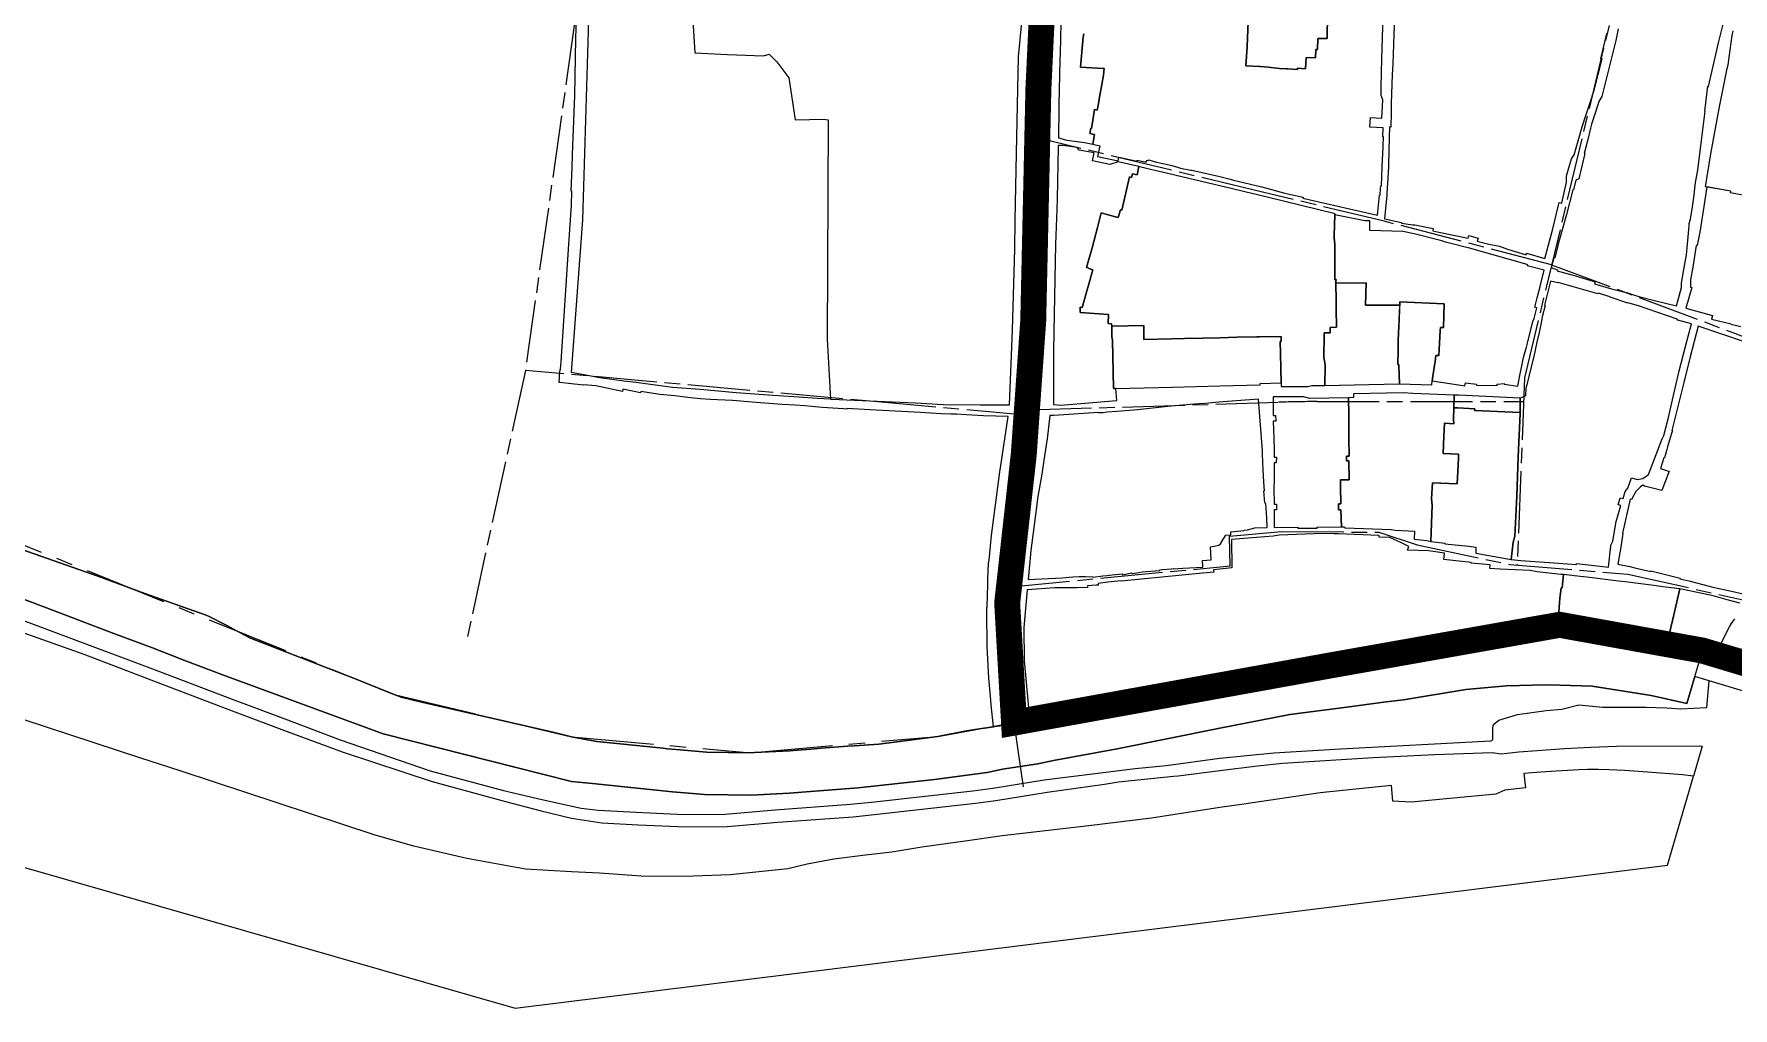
# Model space of a CAD drawing. Header units: millimetres. Extents: x 125232 to 134072, y 142885 to 152835.
# Drawn here: x 128293 to 128948, y 143456 to 143831 of the extents above; entities that cross this region are included whole.
import ezdxf

# ---------------------------------------------------------------- set-up
doc = ezdxf.new("R2010")
doc.units = ezdxf.units.MM
doc.linetypes.add('ACAD_ISO08W100', pattern=[36, 24, -3, 6, -3])
doc.linetypes.add('CENTER', pattern=[50.8, 31.75, -6.35, 6.35, -6.35])
for name, color, linetype in [('commerce', 10, 'Continuous'), ('commerce and residence', 32, 'Continuous'), ('green & plaza', 80, 'Continuous'), ('industry', 35, 'Continuous'), ('reserve', 253, 'Continuous'), ('residence', 2, 'Continuous'), ('residence-bad', 41, 'Continuous'), ('water', 4, 'Continuous'), ('welfare', 11, 'Continuous'), ('老城北中心线', 7, 'ACAD_ISO08W100')]:
    doc.layers.add(name, color=color, linetype=linetype)
doc.layers.add('historical site', color=232, linetype='Continuous', lineweight=0)
doc.layers.add('super block', color=6, linetype='CENTER', lineweight=0)

msp = doc.modelspace()

# ---------------------------------------------------------------- linework, layer by layer
at = {"layer": 'commerce'}
msp.add_lwpolyline([(128954.39, 143768.31), (128946.98, 143769.81), (128947.08, 143770.46), (128937.4, 143772.11), (128939.38, 143784.85), (128942.72, 143802.99), (128945.76, 143817.68), (128946.05, 143819.07), (128947.57, 143830.42), (128947.98, 143832.18)], dxfattribs=at)
msp.add_lwpolyline([(128831.74, 143695.75), (128831.96, 143697.3), (128832.74, 143702.62), (128833.04, 143704.63), (128833.3, 143707.11), (128834.49, 143707.04), (128834.63, 143709.35), (128835.06, 143716.7), (128835.12, 143717.91), (128836.33, 143717.9), (128836.61, 143727.04), (128819.48, 143727.82), (128819.02, 143717.97), (128818.92, 143715.92), (128818.86, 143712.49), (128818.77, 143706.97), (128818.75, 143705.97), (128818.71, 143703.56), (128819.08, 143703.56), (128819.09, 143703.05), (128819.27, 143696.14)], close=True, dxfattribs=at)
at = {"layer": 'commerce and residence'}
msp.add_lwpolyline([(128865.89, 143690.62), (128842.09, 143691.79), (128840.44, 143691.73), (128840.31, 143686.87), (128841.84, 143686.87), (128848.35, 143686.58), (128848.25, 143685.84), (128865.82, 143685.16)], close=True, dxfattribs=at)
at = {"layer": 'green & plaza'}
for points in [[(128544.89, 143867.51), (128547.52, 143823.74), (128560.17, 143823.08), (128574, 143822.6), (128576.26, 143823.18), (128579.17, 143820.26), (128583.81, 143814.09), (128586.28, 143797.98), (128597.29, 143798.16), (128598.98, 143797.93), (128598.66, 143713.35), (128599.93, 143690.29), (128603.23, 143690.13), (128632.66, 143688.81), (128643.39, 143688.13), (128657.67, 143688.07), (128668.95, 143688.07), (128670.07, 143716.79), (128670.97, 143748.25), (128671.16, 143759.28), (128671.62, 143785.02), (128672.37, 143822.21), (128673.93, 143838.14)], [(128688.71, 143835.28), (128688.41, 143823.54), (128688.4, 143821.04), (128688, 143803.68), (128687.99, 143802.85), (128687.81, 143790.94), (128691.05, 143790.09), (128697.79, 143789.19), (128701.03, 143788.49), (128701.75, 143792.26), (128699.95, 143792.6), (128700.32, 143794.69), (128700.57, 143794.65), (128700.68, 143795.32), (128701.77, 143801.87), (128702.76, 143801.71), (128703.07, 143803.47), (128703.64, 143806.64), (128704.52, 143811.56), (128705.17, 143815.15), (128705.42, 143817.73), (128705.03, 143817.77), (128696.3, 143818.29), (128697.31, 143829.9), (128697.43, 143830.5), (128697.55, 143831.1)], [(128950.57, 143611.66), (128945.74, 143612.93), (128940.3, 143614.37), (128936.02, 143615.29), (128931.13, 143616.35), (128927.43, 143617.14), (128925.19, 143607.14), (128923.49, 143600.05), (128915.15, 143601.65), (128910.23, 143602.59), (128893.15, 143605.85), (128885.67, 143607.21), (128882.15, 143607.84), (128881.83, 143606.59), (128881.33, 143604.65), (128880.85, 143601.87), (128881.25, 143601.95), (128888.47, 143600.79), (128909.71, 143597.39), (128910.64, 143597.15), (128914.6, 143596.54), (128915.18, 143596.47), (128915.64, 143596.41), (128923.34, 143595.19), (128936.16, 143593.33), (128935.6, 143591.02), (128941.16, 143589.32), (128942.24, 143593.2), (128943.41, 143596.15), (128946.72, 143602.74), (128947.36, 143603.75), (128948.71, 143605.6)], [(128273.7, 143610.45), (128339.43, 143585.85), (128368.14, 143574.98), (128389.4, 143567), (128410.84, 143558.97), (128445.46, 143547.02), (128473.82, 143539.33), (128488.59, 143535.96), (128503.8, 143532.52), (128510.23, 143531.74), (128524.94, 143531), (128543.31, 143530.18), (128559.23, 143530.32), (128578.51, 143531.95), (128607.59, 143534.06), (128615.7, 143534.91), (128654.74, 143539.28), (128662.51, 143540.31), (128682.3, 143543.51), (128706.11, 143546.46), (128717.36, 143547.87), (128729.39, 143549), (128750, 143551.86), (128770.9, 143553.93), (128796.55, 143555.45), (128854.6, 143558.55), (128855.31, 143559.03), (128855.27, 143563.53), (128855.63, 143564.81), (128857.61, 143566.55), (128864.88, 143568.63), (128875.9, 143570.24), (128881.91, 143570.69), (128888.55, 143572.42), (128897.58, 143571.55), (128914.35, 143571.57), (128922.47, 143571.21), (128927.8, 143570.92), (128937.89, 143571.42), (128938.76, 143581.67), (128933.24, 143583.33), (128930.17, 143572.96), (128916.38, 143576.04), (128893.67, 143579.61), (128881.22, 143579.97), (128875.71, 143580.13), (128860.41, 143579.78), (128844.96, 143578.31), (128820.88, 143574.39), (128814.22, 143573.51), (128798.98, 143571.52), (128777.1, 143568.65), (128750, 143563.43), (128710.41, 143555.43), (128685.92, 143550.94), (128679.86, 143549.63), (128666.25, 143547.56), (128660.3, 143546.36), (128639.94, 143543.61), (128610.5, 143540.39), (128592.22, 143538.99), (128583.97, 143538.35), (128569.26, 143537.64), (128551.31, 143537.9), (128538.92, 143538.9), (128508.12, 143542.02), (128500, 143542.84), (128488.86, 143545.65), (128458.92, 143553.22), (128427.35, 143561.2), (128365.85, 143583.89), (128350.45, 143589.64), (128338.4, 143594.32), (128329.07, 143597.84), (128322.47, 143600.29), (128297.57, 143609.77), (128282.85, 143615.35)], [(128288.03, 143600.43), (128311.89, 143591.91), (128340.42, 143580.96), (128369.13, 143570.09), (128390.39, 143562.11), (128411.93, 143554.19), (128446.22, 143542.8), (128474.58, 143535.11), (128488.35, 143531.54), (128500, 143528.67), (128511.76, 143526.91), (128525.68, 143526.21), (128544.06, 143525.39), (128559.98, 143525.53), (128579.6, 143527.17), (128608.68, 143529.28), (128616.79, 143530.13), (128655.83, 143534.5), (128663.6, 143535.53), (128683.39, 143538.73), (128705.58, 143541.8), (128709.47, 143542.51), (128710.92, 143542.76), (128732.23, 143544.96), (128733.92, 143545.02), (128750, 143547.03), (128764.58, 143548.9), (128774.17, 143549.9), (128784.44, 143550.51), (128809.18, 143552.07), (128833, 143553.27), (128855.1, 143554.02), (128858.55, 143553.58), (128865.31, 143554.34), (128882.94, 143555.56), (128893.06, 143556.06), (128903.05, 143556.42), (128934.9, 143556.65), (128936.08, 143556.48), (128932.68, 143544.88), (128928.48, 143545.37), (128915.02, 143546.5), (128906.07, 143547.06), (128900.25, 143547.33), (128895.92, 143547.49), (128891.79, 143547.45), (128888.52, 143547.29), (128879.7, 143546.89), (128873.86, 143546.51), (128867.31, 143545.98), (128867.92, 143540.39), (128859.94, 143539.49), (128856.49, 143537.96), (128823.78, 143534.86), (128816.73, 143535.28), (128816.27, 143541.33), (128788.77, 143538.43), (128759.3, 143534.16), (128750, 143532.85), (128723.73, 143528.67), (128699.46, 143525.73), (128666.07, 143521.87), (128651.79, 143519.87), (128635.14, 143517.58), (128623.54, 143515.64), (128613.37, 143514.48), (128601.18, 143512.86), (128590.94, 143510.96), (128583.47, 143509.24), (128561.2, 143506.83), (128543.44, 143506.24), (128526.94, 143506.37), (128510.87, 143507.45), (128500, 143508.07), (128482.21, 143509.1), (128459.69, 143513.2), (128439.2, 143517.92), (128424.33, 143522.22), (128349.07, 143546.95), (128333.93, 143551.86), (128270.41, 143572.6)]]:
    msp.add_lwpolyline(points, dxfattribs=at)
at = {"layer": 'historical site'}
msp.add_lwpolyline([(128282.85, 143615.35), (128297.57, 143609.77), (128322.47, 143600.29), (128329.07, 143597.84), (128338.4, 143594.32), (128350.45, 143589.64), (128365.85, 143583.89), (128427.35, 143561.2), (128458.92, 143553.22), (128488.86, 143545.65), (128500, 143542.84), (128508.12, 143542.02), (128538.92, 143538.9), (128551.31, 143537.9), (128569.26, 143537.64), (128583.97, 143538.35), (128592.22, 143538.99), (128610.5, 143540.39), (128639.94, 143543.61), (128660.3, 143546.36), (128666.25, 143547.56), (128679.86, 143549.63), (128685.92, 143550.94), (128710.41, 143555.43), (128750, 143563.43), (128777.1, 143568.65), (128798.98, 143571.52), (128814.22, 143573.51), (128820.88, 143574.39), (128844.96, 143578.31), (128860.41, 143579.78), (128875.71, 143580.13), (128881.22, 143579.97), (128893.67, 143579.61), (128916.38, 143576.04), (128930.17, 143572.96), (128933.24, 143583.33), (128935.6, 143591.02), (128936.16, 143593.33), (128923.34, 143595.19), (128915.64, 143596.41), (128914.6, 143596.54), (128910.64, 143597.15), (128909.71, 143597.39), (128888.47, 143600.79), (128881.25, 143601.95), (128880.85, 143601.87), (128869.13, 143599.49), (128862.36, 143598.92), (128858.16, 143598.93), (128854.15, 143598.94), (128849.92, 143598.29), (128844.93, 143597.66), (128843.37, 143597.46), (128830.55, 143594.84), (128830.29, 143594.79), (128824.13, 143593.53), (128820.33, 143592.75), (128794.19, 143587.88), (128791.14, 143587.31), (128787.17, 143586.58), (128778.98, 143584.84), (128775.58, 143584.64), (128772.14, 143583.99), (128759.59, 143581.6), (128731.16, 143576.27), (128711.61, 143572.63), (128691.79, 143569.19), (128681.29, 143566.46), (128679.53, 143566.01), (128676.78, 143565.67), (128662.24, 143563.86), (128659.31, 143563.42), (128659.06, 143563.42), (128652.34, 143562.38), (128641.32, 143560.24), (128618.48, 143557.28), (128608.99, 143556.62), (128606.4, 143556.42), (128596.25, 143555.64), (128592.3, 143555.34), (128587.14, 143554.94), (128584.2, 143554.72), (128570.58, 143554.02), (128568.98, 143553.94), (128552.08, 143554.19), (128544.83, 143554.78), (128540.4, 143555.14), (128536.84, 143555.5), (128535.33, 143555.65), (128509.76, 143558.24), (128500, 143560.11), (128492.86, 143561.91), (128459.13, 143569.52), (128442.23, 143573.39), (128434.33, 143575.4), (128429.97, 143577.07), (128416.99, 143582.28), (128376.22, 143598.08), (128371.35, 143600.69), (128367.06, 143602.98), (128360, 143606.62), (128358.69, 143607.09), (128335.52, 143615.36), (128317.34, 143621.98), (128268.16, 143639.27)], dxfattribs=at)
msp.add_lwpolyline([(128998.61, 143572.09), (128996.34, 143564.3), (128933.24, 143583.33), (128935.6, 143591.02), (128995.99, 143572.88)], close=True, dxfattribs=at)
at = {"layer": 'industry'}
msp.add_lwpolyline([(128268.16, 143639.27), (128317.34, 143621.98), (128335.52, 143615.36), (128358.69, 143607.09), (128360, 143606.62), (128367.06, 143602.98), (128371.35, 143600.69), (128376.22, 143598.08), (128416.99, 143582.28), (128429.97, 143577.07), (128434.33, 143575.4), (128442.23, 143573.39), (128459.13, 143569.52), (128492.86, 143561.91), (128500, 143560.11), (128509.76, 143558.24), (128535.33, 143555.65), (128536.84, 143555.5), (128540.4, 143555.14), (128544.83, 143554.78), (128552.08, 143554.19), (128568.98, 143553.94), (128570.58, 143554.02), (128584.2, 143554.72), (128587.14, 143554.94), (128592.3, 143555.34), (128596.25, 143555.64), (128606.4, 143556.42), (128608.99, 143556.62), (128618.48, 143557.28), (128641.32, 143560.24), (128652.34, 143562.38), (128659.06, 143563.42), (128659.31, 143563.42), (128662.8, 143563.95), (128661.86, 143572.4), (128661.57, 143575.7), (128660.98, 143582.75), (128660.45, 143592.47), (128660.31, 143595), (128660.17, 143608.08), (128660.19, 143609.88), (128660.28, 143610.02), (128660.54, 143618.98), (128660.63, 143620.91), (128660.89, 143626.94), (128661.12, 143628.24), (128662.04, 143637.66), (128665.19, 143662.24), (128665.63, 143664.66), (128668.37, 143683.52), (128658.86, 143683.83), (128652.19, 143684.24), (128648.54, 143684.4), (128646.3, 143684.49), (128642.62, 143684.65), (128634.62, 143685.07), (128615.09, 143686.14), (128606.17, 143686.63), (128606.15, 143686.4), (128604.93, 143686.49), (128596.63, 143687.02), (128592.69, 143687.46), (128589.98, 143687.73), (128586.23, 143687.95), (128581.24, 143688.24), (128576.25, 143688.54), (128571.27, 143688.93), (128562.09, 143689.7), (128553.55, 143690.13), (128549.8, 143690.41), (128547.21, 143690.61), (128544.84, 143690.92), (128539.89, 143691.57), (128534.06, 143692.05), (128526.77, 143693.2), (128526.66, 143692.66), (128519.85, 143694.06), (128519.67, 143693.21), (128509.4, 143695.32), (128504.81, 143695.72), (128504.81, 143695.62), (128500, 143696.16), (128495.45, 143696.72), (128495.21, 143696.72), (128495.52, 143701.02), (128495.75, 143701.86), (128496.03, 143704.67), (128498.94, 143750), (128500, 143765.06), (128500.14, 143770.48), (128499.83, 143770.48), (128500.25, 143779.61), (128500.4, 143784.61), (128500.78, 143794.31), (128501.29, 143807.33), (128501.73, 143829.3), (128501.88, 143837.53)], dxfattribs=at)
msp.add_lwpolyline([(128773.4, 143708.04), (128773.3, 143712.47), (128773.75, 143712.47), (128773.75, 143714.36), (128765.19, 143714.28), (128764.31, 143714.28), (128756.65, 143714.1), (128750, 143713.94), (128743.46, 143713.78), (128736.41, 143713.61), (128731.41, 143713.49), (128720.74, 143713.24), (128720.72, 143714.57), (128720.68, 143718.67), (128708.34, 143718.43), (128708.43, 143714.26), (128708.6, 143712.95), (128709.04, 143694.35), (128709.95, 143694.37), (128731.85, 143694.9), (128750, 143695.33), (128765.63, 143695.71), (128765.62, 143696.31), (128773.65, 143696.49), (128773.53, 143702.04)], close=True, dxfattribs=at)
at = {"layer": 'reserve'}
msp.add_lwpolyline([(128544.89, 143867.51), (128547.52, 143823.74), (128560.17, 143823.08), (128574, 143822.6), (128576.26, 143823.18), (128579.17, 143820.26), (128583.81, 143814.09), (128586.28, 143797.98), (128597.29, 143798.16), (128598.98, 143797.93), (128598.66, 143713.35), (128599.93, 143690.29), (128594.72, 143690.53), (128585.71, 143691.11), (128577.77, 143691.71), (128563.54, 143692.68), (128549.63, 143693.97), (128538.98, 143694.77), (128524.76, 143696.62), (128520.14, 143697.22), (128510.88, 143698.51), (128503.44, 143699.86), (128501.3, 143700.21), (128500, 143700.49), (128504.44, 143759.36), (128506.7, 143836.46)], dxfattribs=at)
at = {"layer": 'residence'}
msp.add_lwpolyline([(128760.99, 143835.83), (128760.59, 143826.19), (128760.11, 143818.77), (128765.39, 143818.43), (128765.72, 143818.43), (128768.81, 143818.2), (128773.11, 143817.77), (128775.74, 143817.58), (128776.29, 143817.6), (128780, 143817.34), (128780.05, 143817.84), (128783.08, 143817.64), (128783.36, 143821.91), (128786.89, 143821.79), (128787.01, 143825.05), (128787.71, 143825.03), (128787.86, 143829.34), (128791.41, 143829.26), (128791.57, 143838.56)], dxfattribs=at)
for points in [[(128794.81, 143734.97), (128794.81, 143735.55), (128794.9, 143736.35), (128794.33, 143736.31), (128794.34, 143749.31), (128794.29, 143751.85), (128794.11, 143751.85), (128794.16, 143753.36), (128794.4, 143761.26), (128794.49, 143761.66), (128768.27, 143768.15), (128764.6, 143769.01), (128759.74, 143770.15), (128754.87, 143771.29), (128742.95, 143774.12), (128738.08, 143775.29), (128733.22, 143776.46), (128728.36, 143777.63), (128725.54, 143778.3), (128723.31, 143778.84), (128719.14, 143779.84), (128718.78, 143779.92), (128718.1, 143776.76), (128716.31, 143777.16), (128716, 143775.71), (128715.19, 143775.94), (128712.19, 143763.07), (128711.71, 143763.18), (128710.88, 143760.23), (128709.83, 143760.52), (128706.02, 143761.56), (128704.23, 143762.05), (128702.87, 143756.37), (128700.82, 143748.55), (128698.64, 143741.04), (128699.26, 143740.85), (128699.26, 143740.85), (128699.5, 143740.62), (128699.5, 143740.62), (128701.08, 143740.1), (128697, 143725.63), (128696.24, 143725.65), (128696.24, 143723.6), (128707.08, 143722.84), (128706.96, 143719.39), (128708.32, 143719.23), (128708.34, 143718.43), (128720.68, 143718.67), (128720.72, 143714.57), (128720.74, 143713.24), (128731.41, 143713.49), (128736.41, 143713.61), (128743.46, 143713.78), (128750, 143713.94), (128756.65, 143714.1), (128764.31, 143714.28), (128765.19, 143714.28), (128773.75, 143714.36), (128773.75, 143712.47), (128773.3, 143712.47), (128773.4, 143708.04), (128773.53, 143702.04), (128773.65, 143696.49), (128773.71, 143695.07), (128783.98, 143695.17), (128785.49, 143695.46), (128790.55, 143695.48), (128790.65, 143703.39), (128790.21, 143706.5), (128790.21, 143707.62), (128790.25, 143713.77), (128790.31, 143715.21), (128790.32, 143715.86), (128792.55, 143715.83), (128792.55, 143717.92), (128795.04, 143717.95), (128794.95, 143724.95), (128794.9, 143728.25)], [(128799.77, 143675.25), (128799.75, 143682.02), (128799.75, 143684.18), (128799.62, 143690.8), (128784.76, 143690.54), (128782.35, 143691.18), (128776.36, 143691.11), (128773.13, 143691.12), (128770.68, 143691.12), (128770.67, 143691.12), (128770.67, 143683.89), (128771.56, 143683.89), (128771.58, 143681.74), (128770.66, 143681.74), (128770.81, 143675.04), (128770.94, 143670.66), (128770.95, 143667.89), (128771.85, 143667.9), (128771.76, 143665.76), (128770.96, 143665.76), (128770.99, 143659), (128770.9, 143655.87), (128770.96, 143649.74), (128771.86, 143649.74), (128771.86, 143647.53), (128770.96, 143647.53), (128770.97, 143640.82), (128780.16, 143640.86), (128780.14, 143640.46), (128782.65, 143640.48), (128785.22, 143640.49), (128787.59, 143640.53), (128787.58, 143640.84), (128796.91, 143641.03), (128796.71, 143647.59), (128795.81, 143647.57), (128795.75, 143649.94), (128796.77, 143649.94), (128796.56, 143656.41), (128796.6, 143659.16), (128797.43, 143659.16), (128799.88, 143659.16), (128799.78, 143666.42), (128798.95, 143666.43), (128798.92, 143668.26), (128799.95, 143668.27)], [(128865.12, 143667.97), (128865.81, 143684.73), (128865.82, 143685.16), (128848.25, 143685.84), (128848.35, 143686.58), (128841.84, 143686.87), (128840.31, 143686.87), (128840.2, 143682.58), (128840.23, 143680.77), (128836.7, 143681), (128836.38, 143676.03), (128836.11, 143669.36), (128842.03, 143669.1), (128842.03, 143667.42), (128841.63, 143657.61), (128832.02, 143658.05), (128831.7, 143651.77), (128831.95, 143649.35), (128831.56, 143638.99), (128831.4, 143635.38), (128836.84, 143634.78), (128836.84, 143634.49), (128846.05, 143633.53), (128848.79, 143633.13), (128848.81, 143630.92), (128862.46, 143628.44), (128863.21, 143635.08), (128863.84, 143637.42), (128864.62, 143652.85)], [(128927.43, 143617.14), (128927.41, 143617.15), (128921.98, 143617.81), (128917.36, 143618.47), (128906.31, 143619.84), (128903.76, 143620.14), (128891.58, 143621.6), (128888.99, 143621.84), (128882.53, 143622.63), (128882.31, 143620.08), (128882.12, 143617.53), (128881.66, 143617.53), (128881.18, 143613.53), (128880.75, 143608.1), (128882.15, 143607.84), (128885.67, 143607.21), (128893.15, 143605.85), (128910.23, 143602.59), (128915.15, 143601.65), (128923.49, 143600.05), (128925.19, 143607.14)]]:
    msp.add_lwpolyline(points, close=True, dxfattribs=at)
at = {"layer": 'residence-bad'}
for points in [[(128817.78, 143845.82), (128817.18, 143830.91), (128816.72, 143819.38), (128816.54, 143815.4), (128816.15, 143804.27), (128816.08, 143800.75), (128815.97, 143795.15), (128815.47, 143795.17), (128815.37, 143791), (128815.25, 143786), (128815.1, 143780.24), (128814.95, 143777.47), (128814.51, 143769.52), (128814.44, 143768.81), (128814.32, 143767.61), (128813.56, 143759.81), (128820.1, 143758.32), (128820.07, 143758.12), (128824.42, 143757.48), (128825.22, 143757.46), (128832.36, 143756.07), (128832.19, 143755.11), (128834.46, 143754.63), (128845.87, 143752.25), (128846.09, 143753.4), (128849.61, 143752.37), (128849.26, 143751.2), (128853.83, 143750.01), (128857.9, 143749.17), (128861.04, 143748.03), (128868.18, 143745.87), (128868.33, 143746.48), (128875.35, 143744.51), (128878.41, 143755.87), (128880.66, 143764.97), (128880.93, 143766.05), (128881.95, 143765.82), (128883.79, 143773.96), (128883.79, 143776.34), (128885.65, 143782.91), (128886.66, 143784.39), (128889.8, 143795.23), (128891.35, 143799.95), (128892.89, 143804.66), (128894.35, 143809.39), (128897.49, 143821.39), (128897.01, 143821.5), (128899.35, 143831.23)], [(128697.55, 143831.1), (128697.43, 143830.5), (128697.31, 143829.9), (128696.3, 143818.29), (128705.03, 143817.77), (128705.42, 143817.73), (128705.17, 143815.15), (128704.52, 143811.56), (128703.64, 143806.64), (128703.07, 143803.47), (128702.76, 143801.71), (128701.77, 143801.87), (128700.68, 143795.32), (128700.57, 143794.65), (128700.32, 143794.69), (128699.95, 143792.6), (128701.75, 143792.26), (128701.03, 143788.49), (128703.78, 143787.94), (128702.87, 143783.84), (128710.8, 143782.18), (128711.08, 143783.51), (128718.1, 143781.98), (128718.1, 143782.33), (128720.97, 143781.72), (128721.71, 143781.79), (128721.86, 143782.34), (128722.36, 143782.2), (128722.71, 143782.48), (128725.56, 143781.58), (128730.49, 143780.53), (128731.58, 143780.32), (128733.74, 143779.63), (128734.9, 143779.25), (128738.82, 143778.53), (128739.29, 143778.48), (128750, 143776.02), (128753.99, 143775.1), (128755.37, 143774.63), (128766.19, 143772.1), (128775.15, 143769.65), (128776.28, 143769.36), (128777.41, 143769.08), (128782.12, 143768.09), (128782.04, 143767.74), (128800.11, 143763.68), (128810.79, 143761.13), (128811.64, 143768.83), (128811.84, 143768.83), (128812.05, 143771.41), (128812.12, 143772.48), (128812.36, 143772.47), (128812.51, 143776.16), (128812.77, 143783.02), (128812.84, 143784.44), (128813.15, 143791.33), (128812.92, 143791.34), (128813.07, 143794.83), (128807.91, 143795.06), (128808.18, 143798.86), (128812.53, 143798.58), (128812.96, 143805.61), (128812.24, 143807.28), (128812.31, 143810.6), (128812.58, 143821.47), (128812.97, 143837.74)], [(128791.57, 143838.56), (128791.41, 143829.26), (128787.86, 143829.34), (128787.71, 143825.03), (128787.01, 143825.05), (128786.89, 143821.79), (128783.36, 143821.91), (128783.08, 143817.64), (128780.05, 143817.84), (128780, 143817.34), (128776.29, 143817.6), (128775.74, 143817.58), (128773.11, 143817.77), (128768.81, 143818.2), (128765.72, 143818.43), (128765.39, 143818.43), (128760.11, 143818.77), (128760.59, 143826.19), (128760.99, 143835.83)], [(128903.7, 143833.04), (128902.76, 143828.53), (128899.7, 143816.23), (128897.37, 143806.86), (128896.15, 143805), (128895.89, 143804.13), (128894.46, 143799.34), (128893.37, 143796.22), (128893, 143794.69), (128891.8, 143789.84), (128890.6, 143784.99), (128890.8, 143784.94), (128888.53, 143775.13), (128887.33, 143774.64), (128886.44, 143770.95), (128886.17, 143770.92), (128883.78, 143761.43), (128880.93, 143751.4), (128880.53, 143750), (128879.25, 143744.68), (128878.91, 143744.77), (128877.81, 143740.98), (128880.24, 143740.07), (128880.14, 143739.74), (128887.15, 143737.79), (128894.8, 143735.52), (128894.59, 143734.76), (128901.15, 143732.84), (128904.74, 143731.91), (128908.39, 143730.99), (128908.26, 143730.8), (128911.59, 143729.81), (128917.7, 143728.3), (128921.96, 143727.24), (128926.19, 143726.25), (128928.06, 143733.25), (128928.14, 143734.79), (128928.75, 143738.79), (128929.96, 143745.92), (128930.38, 143750), (128931.01, 143757.01), (128931.09, 143757.94), (128931.54, 143759.63), (128932.37, 143764.39), (128932.86, 143767.93), (128933.49, 143773.79), (128934.38, 143778.58), (128935.56, 143787.87), (128937.26, 143801.26), (128937.06, 143801.29), (128938.27, 143810.85), (128938.47, 143810.82), (128942.4, 143827.61), (128944.89, 143837.93)], [(128954.39, 143768.31), (128946.98, 143769.81), (128947.08, 143770.46), (128937.86, 143772.04), (128936.17, 143761.21), (128935.11, 143754.56), (128934.12, 143749.43), (128933.68, 143749.5), (128932.48, 143741.17), (128931.53, 143736.21), (128931.53, 143734.86), (128931.52, 143733.37), (128932.04, 143733.24), (128929.82, 143725.31), (128940.01, 143722.56), (128939.64, 143721.1), (128947.2, 143719.3), (128947.16, 143719.1), (128951.02, 143718.29)], [(128952.79, 143712.26), (128934.53, 143718.34), (128932.19, 143709.46), (128931.41, 143706.51), (128929.04, 143696.61), (128924.3, 143678.19), (128924.58, 143678.12), (128924.08, 143676.6), (128922.66, 143671.9), (128922.48, 143670.87), (128921.49, 143667.6), (128921.29, 143667.66), (128919.96, 143663.49), (128922.74, 143662.61), (128923.36, 143662.49), (128920.44, 143655.08), (128916.44, 143656.11), (128913.83, 143656.75), (128913.17, 143657.08), (128912.33, 143656.45), (128911.68, 143655.86), (128910.42, 143654.71), (128908.76, 143651.59), (128908.34, 143651.7), (128905.39, 143638.53), (128905.52, 143638.51), (128904.63, 143633.19), (128903.58, 143626.58), (128908.19, 143625.78), (128910.05, 143625.2), (128913.41, 143624.4), (128915.13, 143624.03), (128916.23, 143623.78), (128916.31, 143624.11), (128927.51, 143621.26), (128927.45, 143621), (128930.86, 143620.16), (128936.31, 143618.79), (128938.8, 143618.1), (128940.21, 143617.8), (128945.05, 143616.7), (128954.22, 143614.71)]]:
    msp.add_lwpolyline(points, dxfattribs=at)
for points in [[(128718.78, 143779.92), (128710.79, 143781.69), (128707.6, 143780.7), (128700.93, 143782.1), (128701.58, 143785.24), (128695.8, 143786.23), (128694.97, 143787.25), (128689.63, 143787.99), (128687.7, 143787.99), (128687.68, 143787.49), (128687.34, 143767.49), (128687.12, 143763.39), (128686.7, 143750), (128686.01, 143716.2), (128685.92, 143708.65), (128685.88, 143688.22), (128688.68, 143687.93), (128698.01, 143688.71), (128708.65, 143689.56), (128710.37, 143689.71), (128709.95, 143694.37), (128709.04, 143694.35), (128708.6, 143712.95), (128708.43, 143714.26), (128708.34, 143718.43), (128708.32, 143719.23), (128706.96, 143719.39), (128707.08, 143722.84), (128696.24, 143723.6), (128696.24, 143725.65), (128697, 143725.63), (128701.08, 143740.1), (128699.5, 143740.62), (128699.5, 143740.62), (128699.26, 143740.85), (128699.26, 143740.85), (128698.64, 143741.04), (128700.82, 143748.55), (128702.87, 143756.37), (128704.23, 143762.05), (128706.02, 143761.56), (128709.83, 143760.52), (128710.88, 143760.23), (128711.71, 143763.18), (128712.19, 143763.07), (128715.19, 143775.94), (128716, 143775.71), (128716.31, 143777.16), (128718.1, 143776.76)], [(128873.54, 143733.74), (128875.16, 143739.95), (128869.02, 143741.56), (128868.63, 143742.11), (128847.27, 143748.26), (128845.99, 143748.58), (128844.7, 143748.9), (128840.13, 143750), (128837.56, 143750.67), (128836.67, 143750.96), (128835.72, 143751.28), (128825.05, 143753.99), (128820.62, 143754.9), (128807.88, 143755.22), (128807.93, 143758.95), (128806.02, 143758.97), (128794.4, 143761.26), (128794.16, 143753.36), (128794.11, 143751.85), (128794.29, 143751.85), (128794.34, 143749.31), (128794.33, 143736.31), (128794.9, 143736.35), (128794.81, 143735.55), (128794.81, 143734.97), (128806.54, 143735.12), (128806.25, 143726.53), (128819.42, 143726.53), (128819.48, 143727.82), (128836.61, 143727.04), (128836.33, 143717.9), (128835.12, 143717.91), (128835.06, 143716.7), (128834.63, 143709.35), (128834.49, 143707.04), (128833.3, 143707.11), (128833.04, 143704.63), (128832.74, 143702.62), (128831.96, 143697.3), (128842.06, 143695.8), (128844.59, 143695.42), (128844.74, 143696.56), (128849.09, 143696.04), (128849.05, 143695.69), (128856.98, 143695.56), (128857.02, 143696.09), (128859.74, 143696.34), (128859.68, 143695.98), (128864.92, 143695.23), (128865.77, 143699.34), (128866.55, 143703.09), (128867.14, 143706.34), (128868.31, 143710.23), (128868.85, 143712.39), (128870.71, 143720.24), (128871.33, 143721.33), (128872.27, 143725.49), (128871.58, 143725.65), (128872.46, 143729.33)], [(128927.13, 143701.23), (128929.64, 143710.58), (128931.91, 143719.26), (128926.68, 143720.73), (128926.46, 143721.11), (128911.47, 143726.24), (128907.43, 143727.44), (128907.38, 143727.29), (128900.59, 143729.56), (128900.61, 143729.66), (128895.94, 143731.06), (128895.87, 143730.87), (128880.48, 143735.16), (128880.45, 143735.06), (128877.52, 143735.71), (128875.23, 143726.42), (128875.5, 143726.35), (128874.41, 143722.04), (128874.12, 143720.31), (128873.15, 143715.94), (128872.25, 143712.28), (128871.12, 143706.72), (128869.86, 143701.65), (128869.1, 143698.43), (128868.47, 143695.78), (128868.24, 143694.82), (128868.03, 143694.62), (128867.87, 143691.5), (128865.89, 143690.62), (128865.81, 143684.73), (128865.12, 143667.97), (128864.62, 143652.85), (128863.84, 143637.42), (128863.21, 143635.08), (128862.46, 143628.44), (128866.1, 143627.99), (128880.66, 143626.97), (128887.55, 143626.49), (128887.57, 143626.86), (128899.9, 143625.52), (128900.79, 143633.72), (128900.72, 143633.72), (128901.57, 143635.47), (128902.86, 143643.14), (128904.73, 143649.2), (128903.6, 143649.54), (128904.43, 143652.27), (128905.59, 143651.92), (128906.4, 143654.62), (128907.35, 143655.97), (128908.8, 143659.95), (128910.96, 143659.27), (128913.22, 143659.68), (128915.31, 143661.16), (128920.69, 143674.95), (128921.24, 143676.3), (128923.13, 143683.21), (128924.01, 143687.11), (128926.41, 143697.88)], [(128767.05, 143658.23), (128766.69, 143663.1), (128766.57, 143665.7), (128766.5, 143669.32), (128766.5, 143670.38), (128764.92, 143690.24), (128749.69, 143689.04), (128744.46, 143688.57), (128741.91, 143688.4), (128738.66, 143688.16), (128729.94, 143687.41), (128718.28, 143686.1), (128710.46, 143685.44), (128706.51, 143685.26), (128704.99, 143685), (128703.32, 143684.96), (128703.31, 143685.09), (128686.03, 143683.94), (128684.46, 143683.95), (128683.45, 143674.95), (128682.48, 143668.37), (128681.63, 143663.13), (128681.41, 143661.29), (128679.77, 143651.94), (128679.49, 143649.69), (128677.1, 143631.96), (128676.08, 143620.66), (128689.26, 143621.35), (128693.29, 143621.7), (128695.77, 143621.86), (128698.3, 143621.82), (128701.11, 143621.78), (128701.13, 143621.68), (128704.91, 143622.14), (128706.54, 143622.24), (128707.55, 143622.37), (128708.54, 143622.51), (128712.48, 143622.93), (128712.55, 143622.58), (128716.13, 143623.28), (128716.17, 143623.08), (128718.96, 143623.47), (128720.09, 143623.67), (128723.28, 143623.9), (128726.87, 143624.17), (128726.84, 143624.46), (128727.87, 143624.56), (128731.44, 143624.89), (128732.14, 143624.93), (128732.15, 143624.86), (128735.73, 143625.08), (128743.46, 143625.44), (128743.46, 143626.04), (128743.33, 143628), (128746.74, 143628.33), (128746.39, 143633.31), (128747.84, 143633.58), (128749.71, 143633.93), (128750.24, 143634.44), (128751.25, 143636.07), (128752.34, 143637.81), (128754.31, 143637.94), (128754.31, 143639.12), (128759.45, 143639.66), (128759.44, 143639.72), (128760.72, 143639.88), (128763.56, 143640.67), (128768.3, 143640.79), (128768.2, 143644.51), (128767.74, 143649.85), (128767.41, 143650.22), (128767.03, 143654.85), (128767.33, 143654.88)], [(128842.03, 143667.42), (128842.03, 143669.1), (128836.11, 143669.36), (128836.38, 143676.03), (128836.7, 143681), (128840.23, 143680.77), (128840.2, 143682.58), (128840.31, 143686.87), (128840.44, 143691.73), (128824.48, 143692.46), (128820.81, 143692.63), (128801.64, 143692.3), (128801.65, 143690.84), (128799.62, 143690.8), (128799.75, 143684.18), (128799.75, 143682.02), (128799.77, 143675.25), (128799.95, 143668.27), (128798.92, 143668.26), (128798.95, 143666.43), (128799.78, 143666.42), (128799.88, 143659.16), (128797.43, 143659.16), (128796.6, 143659.16), (128796.56, 143656.41), (128796.77, 143649.94), (128795.75, 143649.94), (128795.81, 143647.57), (128796.71, 143647.59), (128796.91, 143641.03), (128798.18, 143641.06), (128798.19, 143640.69), (128816.31, 143639.97), (128817.72, 143639.69), (128825.18, 143639.31), (128824.96, 143636.33), (128829.84, 143635.78), (128831.4, 143635.38), (128831.56, 143638.99), (128831.95, 143649.35), (128831.7, 143651.77), (128832.02, 143658.05), (128841.63, 143657.61)], [(128881.83, 143606.59), (128882.15, 143607.84), (128880.75, 143608.1), (128881.18, 143613.53), (128881.66, 143617.53), (128882.12, 143617.53), (128882.31, 143620.08), (128882.53, 143622.63), (128881.52, 143622.71), (128872.37, 143623.72), (128869.72, 143624.18), (128858.21, 143624.74), (128854.19, 143624.96), (128854.24, 143626.44), (128846.99, 143626.96), (128846.99, 143627.23), (128836.37, 143628.41), (128836.65, 143630.9), (128832.29, 143631.5), (128830.52, 143631.78), (128822.44, 143632.06), (128822.94, 143633.45), (128820.12, 143634.8), (128815.61, 143636.97), (128811.46, 143636.99), (128811.49, 143637.69), (128795.74, 143638.3), (128794.16, 143638.39), (128789.75, 143638.43), (128772.89, 143637.83), (128770.58, 143637.41), (128754.5, 143636.16), (128754.68, 143625.22), (128750, 143624.65), (128747.62, 143624.39), (128747.7, 143623.5), (128744.9, 143623.26), (128743.41, 143623.13), (128712.01, 143620.03), (128711.98, 143620.27), (128706.86, 143619.65), (128703.08, 143619.19), (128703.16, 143618.59), (128702.36, 143618.5), (128700.66, 143618.37), (128698.95, 143618.24), (128698.98, 143617.6), (128694.98, 143617.54), (128689.59, 143617.53), (128686.78, 143617.52), (128686.35, 143617.52), (128675.74, 143616.8), (128674.43, 143602.28), (128674.61, 143589.33), (128676.78, 143565.67), (128679.53, 143566.01), (128681.29, 143566.46), (128691.79, 143569.19), (128711.61, 143572.63), (128731.16, 143576.27), (128759.59, 143581.6), (128772.14, 143583.99), (128775.58, 143584.64), (128778.98, 143584.84), (128787.17, 143586.58), (128791.14, 143587.31), (128794.19, 143587.88), (128820.33, 143592.75), (128823.88, 143593.48), (128824.13, 143593.53), (128830.29, 143594.79), (128830.55, 143594.84), (128843.37, 143597.46), (128844.67, 143597.63), (128844.93, 143597.66), (128849.92, 143598.29), (128854.15, 143598.94), (128854.43, 143598.94), (128858.16, 143598.93), (128862.36, 143598.92), (128868.37, 143599.43), (128869.13, 143599.49), (128880.85, 143601.87), (128881.33, 143604.65)]]:
    msp.add_lwpolyline(points, close=True, dxfattribs=at)
at = {"layer": 'super block', "const_width": 10}
msp.add_lwpolyline([(129180.88, 143981.79), (129197.29, 144020.84), (129207.68, 144064.43), (129234.77, 144221.34), (129048.59, 144180.64), (128897.47, 144145.26), (128769.6, 144145.26), (128706.26, 144144.98), (128706.04, 144118.49), (128701.42, 144068.3), (128691.12, 143996.03), (128685.11, 143917.06), (128680.07, 143809.85), (128679.65, 143790.94), (128678.08, 143720.5), (128674.41, 143668.76), (128668.03, 143611.64), (128670.67, 143565.55), (128792.66, 143587.6), (128881.09, 143603.26), (128936.16, 143593.33), (128966.42, 143584.26), (128999.23, 143691.87)], close=True, dxfattribs=at)
at = {"layer": 'super block'}
for points in [[(128218.95, 143662.13), (128432.15, 143576.23), (128500, 143560.11), (128568.98, 143553.94), (128641.32, 143560.24), (128670.67, 143565.55), (128668.03, 143611.64), (128674.41, 143668.76), (128678.08, 143720.5), (128679.65, 143790.94), (128680.07, 143809.85), (128685.11, 143917.06), (128691.12, 143996.03), (128701.42, 144068.3), (128706.04, 144118.49), (128706.26, 144144.98), (128601.15, 144144.53), (128538.79, 144150.77), (128354.56, 144180.23), (128253.4, 144190.87)], [(128670.67, 143565.55), (128668.03, 143611.64), (128674.41, 143668.76), (128678.08, 143720.5), (128679.65, 143790.94), (128680.07, 143809.85), (128685.11, 143917.06), (128691.12, 143996.03), (128701.42, 144068.3), (128706.04, 144118.49), (128706.26, 144144.98)]]:
    msp.add_lwpolyline(points, dxfattribs=at)
at = {"layer": 'water'}
msp.add_lwpolyline([(127908.39, 143618.86), (128478.23, 143455.53), (128922.64, 143510.6), (128932.68, 143544.88), (128928.48, 143545.37), (128915.02, 143546.5), (128906.07, 143547.06), (128900.25, 143547.33), (128895.92, 143547.49), (128891.79, 143547.45), (128888.52, 143547.29), (128879.7, 143546.89), (128873.86, 143546.51), (128867.31, 143545.98), (128867.92, 143540.39), (128859.94, 143539.49), (128856.49, 143537.96), (128823.78, 143534.86), (128816.73, 143535.28), (128816.27, 143541.33), (128788.77, 143538.43), (128759.3, 143534.16), (128750, 143532.85), (128723.73, 143528.67), (128699.46, 143525.73), (128666.07, 143521.87), (128651.79, 143519.87), (128635.14, 143517.58), (128623.54, 143515.64), (128613.37, 143514.48), (128601.18, 143512.86), (128590.94, 143510.96), (128583.47, 143509.24), (128561.2, 143506.83), (128543.44, 143506.24), (128526.94, 143506.37), (128510.87, 143507.45), (128500, 143508.07), (128482.21, 143509.1), (128459.69, 143513.2), (128439.2, 143517.92), (128424.33, 143522.22), (128349.07, 143546.95), (128333.93, 143551.86), (128270.41, 143572.6)], dxfattribs=at)
at = {"layer": 'welfare'}
msp.add_lwpolyline([(128818.92, 143715.92), (128819.02, 143717.97), (128819.42, 143726.53), (128806.25, 143726.53), (128806.54, 143735.12), (128794.81, 143734.97), (128794.9, 143728.25), (128794.95, 143724.95), (128795.04, 143717.95), (128792.55, 143717.92), (128792.55, 143715.83), (128790.32, 143715.86), (128790.31, 143715.21), (128790.25, 143713.77), (128790.21, 143707.62), (128790.21, 143706.5), (128790.65, 143703.39), (128790.55, 143695.48), (128807.45, 143695.84), (128819.27, 143696.14), (128819.09, 143703.05), (128819.08, 143703.56), (128818.71, 143703.56), (128818.75, 143705.97), (128818.77, 143706.97), (128818.86, 143712.49)], close=True, dxfattribs=at)
at = {"layer": '老城北中心线', "linetype": 'ACAD_ISO08W100', "lineweight": 25}
for p, q in [((128931.73, 143965.59), (128867.52, 143698.52)), ((128681.35, 143867.71), (128677.8, 143707.57)), ((128766.46, 143770.08), (128679.65, 143790.94)), ((128813.39, 143758.83), (128766.46, 143770.08)), ((128877.99, 143742.08), (128813.39, 143758.83)), ((128877.99, 143742.08), (129005.84, 143694.22)), ((128482.24, 143701.32), (128459.43, 143596.8)), ((128867.52, 143698.52), (128864.75, 143626.26)), ((128676.55, 143686.12), (128772.8, 143689.07)), ((128787.51, 143689.3), (128867.17, 143689.39)), ((128673.04, 143660.61), (128672.8, 143659.29)), ((128673.04, 143660.6), (128672.8, 143659.29)), ((128670.9, 143563.84), (128670.9, 143563.84)), ((128670.9, 143563.84), (128674.16, 143540.74))]:
    msp.add_line(p, q, dxfattribs=at)
for points in [[(128501.16, 143835.16), (128482.24, 143701.32)], [(128676.34, 143683.98), (128482.24, 143701.32)]]:
    msp.add_lwpolyline(points, dxfattribs=at)
at = {"layer": '老城北中心线'}
msp.add_lwpolyline([(128668.22, 143617.82), (128754.08, 143625.98), (128753.76, 143637.38), (128773.82, 143639.29), (128811.33, 143638.91), (128826.17, 143634.05), (128861.84, 143626.5), (128907.36, 143622.79), (128977.73, 143607.14)], dxfattribs=at)
at = {"layer": '老城北中心线', "linetype": 'ACAD_ISO08W100', "lineweight": 25}
for centre, radius, start, end in [((128377.87, 143714.22), 300, 349.70526, 358.72923), ((128788.09, 143189.3), 500, 90.06568, 91.75158), ((128967.97, 143605.68), 300, 169.70526, 188.01649)]:
    msp.add_arc(centre, radius, start, end, dxfattribs=at)

doc.saveas('drawing.dxf')
